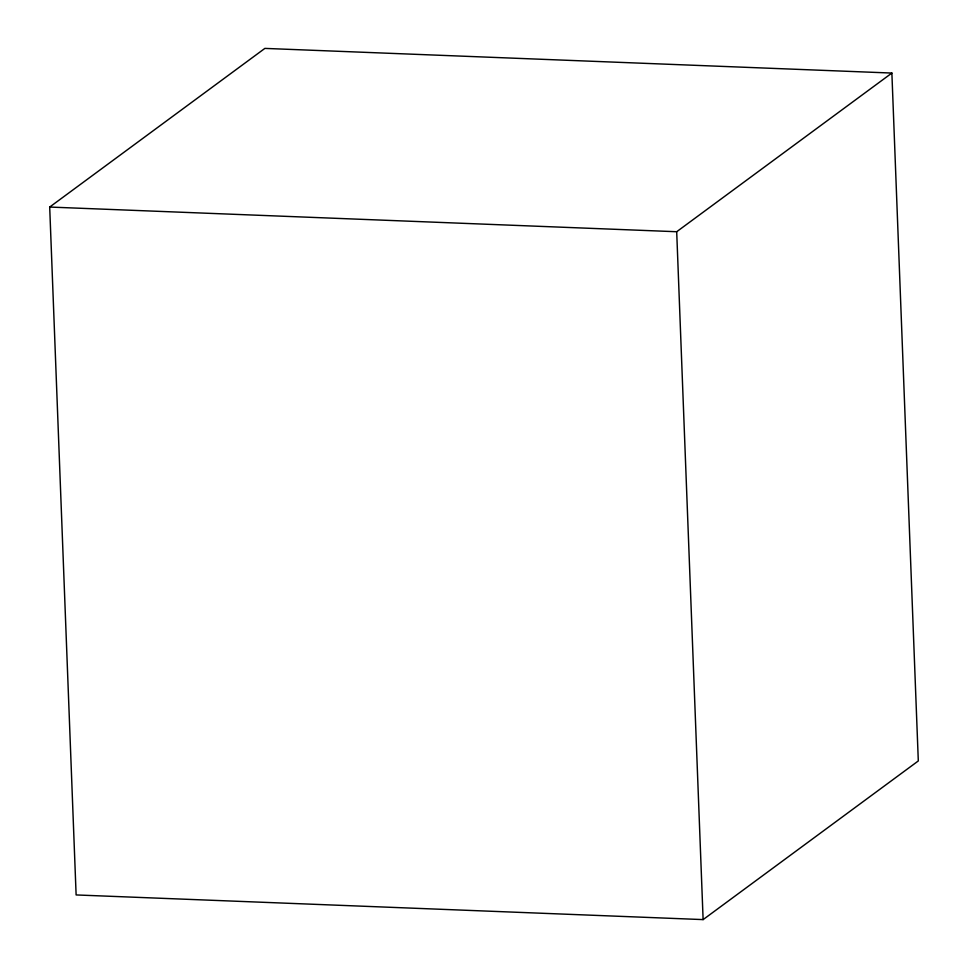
<?xml version="1.0" encoding="UTF-8"?>
<svg xmlns="http://www.w3.org/2000/svg" width="968" height="968" viewBox="0 0 968 968"><rect width="100%" height="100%" fill="white"/><g stroke="black" fill="none" stroke-linecap="round" stroke-linejoin="round"><path stroke-width="1.45" d="M49.695 207.055L264.881 48.4L891.879 73.06L918.305 760.945L703.119 919.6L76.121 894.94L49.695 207.055L676.692 231.727L891.879 73.06M676.692 231.727L703.119 919.6"/></g></svg>
